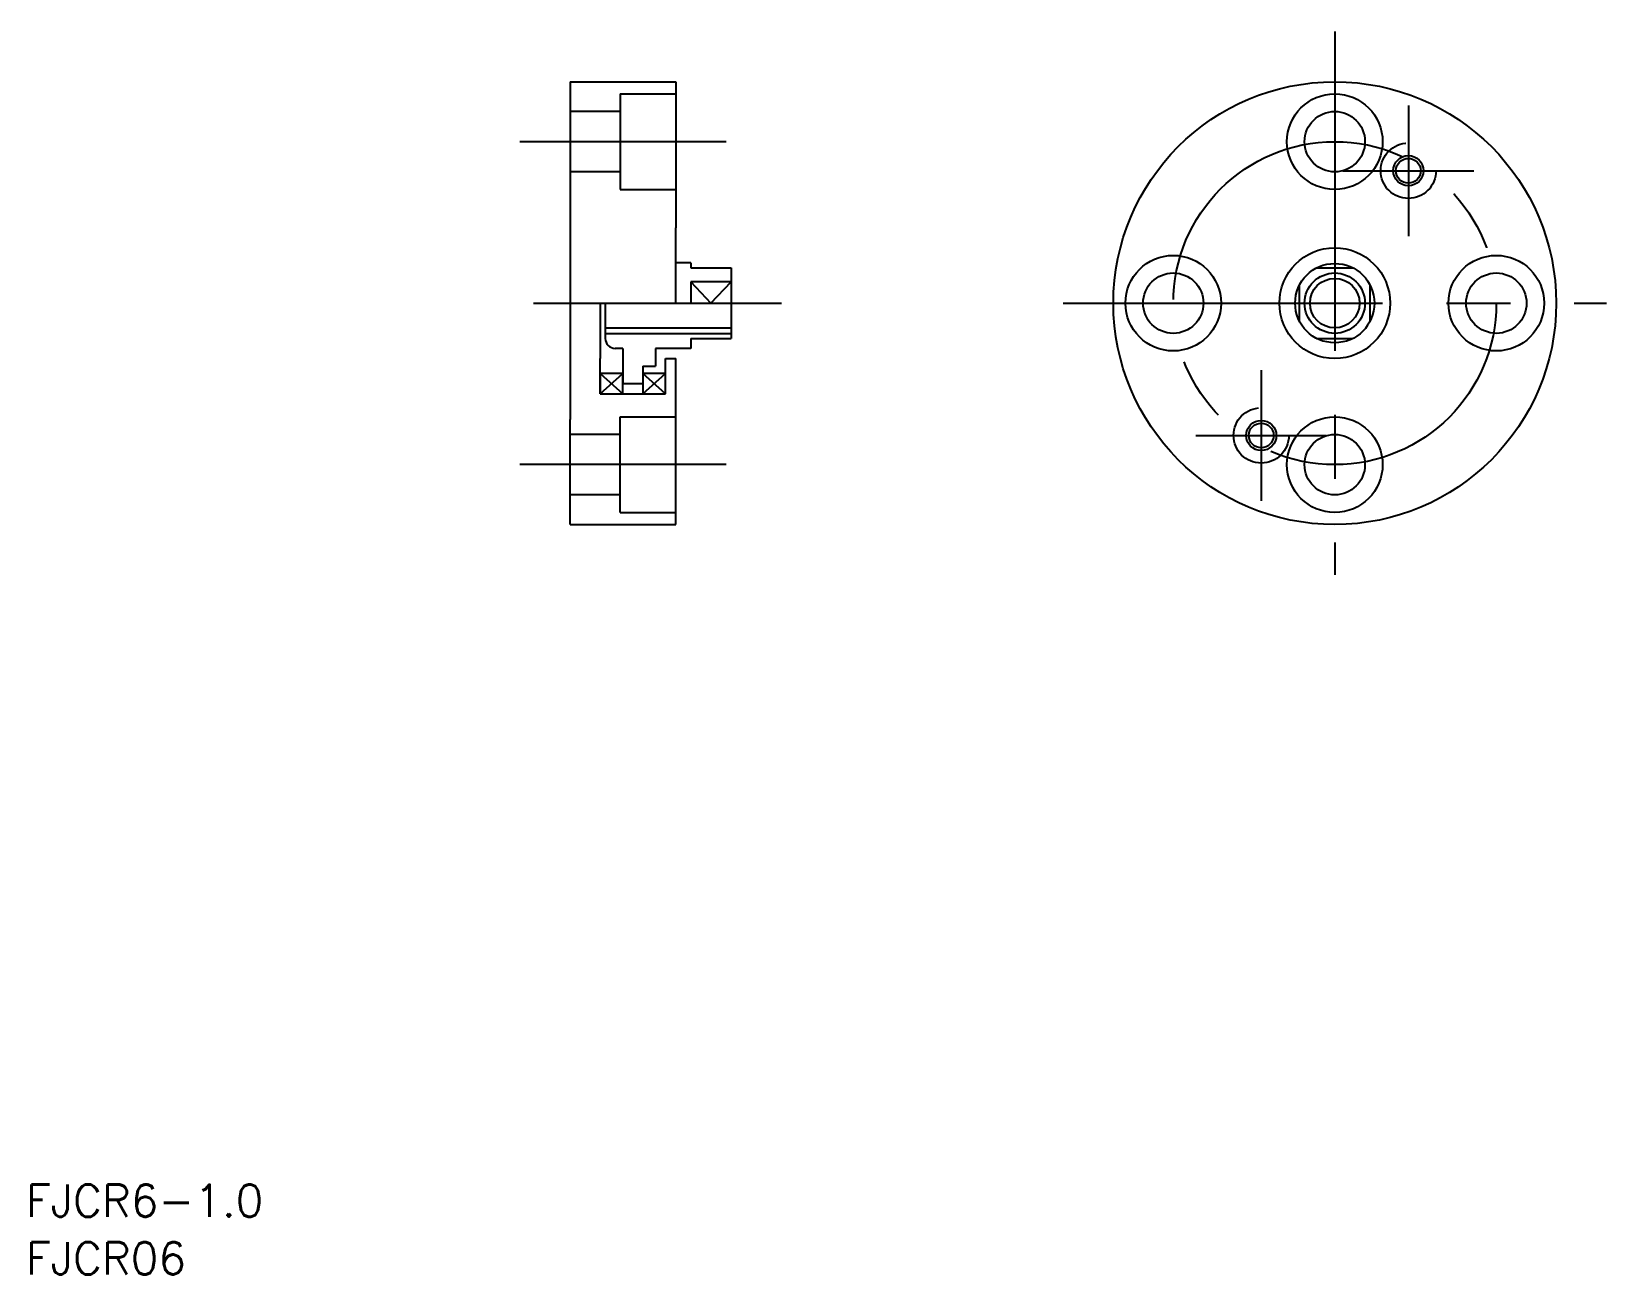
# Model space of a CAD drawing. Extents: x 48 to 204, y 6 to 130.
import ezdxf

# ---------------------------------------------------------------- set-up
doc = ezdxf.new("R2010")
doc.units = 0
doc.linetypes.add('CENTER', pattern=[50.8, 31.75, -6.35, 6.35, -6.35])
doc.linetypes.add('DASHED', pattern=[19.05, 12.7, -6.35])
doc.layers.get('0').update_dxf_attribs({"linetype": 'CONTINUOUS'})
doc.layers.add('CENTER', color=1, linetype='CENTER')
doc.styles.get("Standard").update_dxf_attribs({"font": 'txt.shx', "bigfont": 'bigfont.shx'})

msp = doc.modelspace()

# ---------------------------------------------------------------- linework, layer by layer
at = {"color": 7, "linetype": 'CONTINUOUS'}
for p, q in [((101.4, 124.75), (111.9, 124.75)), ((101.4, 124.75), (101.4, 108.6)), ((111.9, 124.75), (111.9, 110.25)), ((111.9, 102.75), (111.9, 110.25)), ((101.4, 108.6), (101.4, 91.2)), ((113.4, 106.75), (111.9, 106.75)), ((113.4, 106.75), (113.4, 106.25)), ((113.4, 106.25), (117.4, 106.25)), ((113.4, 104.86), (115.4, 102.75)), ((117.4, 104.86), (113.4, 104.86)), ((113.4, 104.86), (113.4, 102.75)), ((115.4, 102.75), (117.4, 104.86)), ((117.4, 106.25), (117.4, 102.75)), ((175.58, 106.25), (179.19, 106.25)), ((173.89, 100.95), (173.89, 104.56)), ((180.89, 100.95), (180.89, 104.56)), ((104.4, 102.75), (104.4, 97.25)), ((104.9, 102.75), (104.9, 99.25)), ((117.4, 102.75), (117.4, 99.25)), ((104.9, 100.29), (117.4, 100.29)), ((113.4, 99.25), (117.4, 99.25)), ((113.4, 99.25), (113.4, 98.25)), ((175.58, 99.25), (179.19, 99.25)), ((104.4, 93.75), (104.4, 97.25)), ((106.65, 98.25), (105.9, 98.25)), ((106.65, 98.25), (106.65, 94.75)), ((113.4, 98.25), (109.9, 98.25)), ((109.9, 98.25), (109.9, 96.5)), ((110.9, 93.75), (110.9, 97.25)), ((110.9, 97.25), (111.9, 97.25)), ((111.9, 80.75), (111.9, 97.25)), ((106.65, 95.75), (104.4, 95.75)), ((104.4, 93.75), (106.65, 95.75)), ((104.4, 95.75), (106.65, 93.75)), ((104.4, 95.75), (104.4, 93.75)), ((106.65, 93.75), (106.65, 95.75)), ((108.65, 96.5), (109.9, 96.5)), ((108.65, 96.5), (108.65, 94.75)), ((108.65, 93.75), (110.9, 95.75)), ((110.9, 93.75), (108.65, 95.75)), ((110.9, 95.75), (108.65, 95.75)), ((108.65, 95.75), (108.65, 93.75)), ((110.9, 93.75), (110.9, 95.75)), ((106.65, 94.75), (108.65, 94.75)), ((104.4, 93.75), (110.9, 93.75)), ((104.4, 93.75), (106.65, 93.75)), ((108.65, 93.75), (110.9, 93.75)), ((101.4, 80.75), (101.4, 91.2)), ((106.4, 91.45), (111.9, 91.45)), ((106.4, 81.95), (106.4, 91.45)), ((106.4, 89.7), (101.4, 89.7)), ((106.4, 83.7), (101.4, 83.7)), ((106.4, 81.95), (111.9, 81.95)), ((101.4, 80.75), (111.9, 80.75))]:
    msp.add_line(p, q, dxfattribs=at)
at = {"color": 3, "linetype": 'DASHED'}
for p, q in [((106.4, 123.55), (111.9, 123.55)), ((106.4, 123.55), (106.4, 114.05)), ((106.4, 121.8), (101.4, 121.8)), ((106.4, 115.8), (101.4, 115.8)), ((106.4, 114.05), (111.9, 114.05))]:
    msp.add_line(p, q, dxfattribs=at)
at = {"color": 3, "linetype": 'CONTINUOUS'}
msp.add_line((104.9, 99.75), (117.4, 99.75), dxfattribs=at)
at = {"color": 7, "linetype": 'CONTINUOUS'}
for centre, radius in [((177.39, 102.75), 22), ((177.39, 118.8), 4.75), ((177.39, 118.8), 3), ((184.7, 115.91), 1.23), ((177.39, 102.75), 5.5), ((161.34, 102.75), 4.75), ((177.39, 102.75), 3.94), ((193.44, 102.75), 4.75), ((161.34, 102.75), 3), ((177.39, 102.75), 2.46), ((193.44, 102.75), 3), ((170.08, 89.6), 1.23), ((177.39, 86.7), 4.75), ((177.39, 86.7), 3)]:
    msp.add_circle(centre, radius, dxfattribs=at)
at = {"color": 3, "linetype": 'DASHED'}
for centre in [(184.7, 115.91), (170.08, 89.6)]:
    msp.add_circle(centre, 2.75, dxfattribs=at)
at = {"color": 3, "linetype": 'CONTINUOUS'}
for centre, radius in [((184.7, 115.91), 1.5), ((177.39, 102.75), 3), ((170.08, 89.6), 1.5)]:
    msp.add_circle(centre, radius, dxfattribs=at)
at = {"color": 7, "linetype": 'CONTINUOUS'}
msp.add_arc((105.9, 99.25), 1, 180, 270, dxfattribs=at)
at = {"layer": 'CENTER', "color": 1, "linetype": 'CENTER'}
for p, q in [((177.39, 129.75), (177.39, 75.75)), ((184.7, 122.41), (184.7, 109.41)), ((116.9, 118.8), (96.4, 118.8)), ((178.2, 115.91), (191.2, 115.91)), ((97.78, 102.75), (122.4, 102.75)), ((97.78, 102.75), (122.4, 102.75)), ((150.39, 102.75), (204.39, 102.75)), ((170.08, 96.1), (170.08, 83.1)), ((163.58, 89.6), (176.58, 89.6)), ((116.9, 86.7), (96.4, 86.7))]:
    msp.add_line(p, q, dxfattribs=at)
msp.add_circle((177.39, 102.75), 16.05, dxfattribs=at)

# ---------------------------------------------------------------- texts
at = {"color": 7, "linetype": 'CONTINUOUS'}
for s, p in [('FJCR6-1.0', (47.34, 11.95)), ('FJCR06', (47.34, 6.21))]:
    msp.add_text(s, height=3.2, dxfattribs=at).set_placement(p)

doc.saveas('drawing.dxf')
